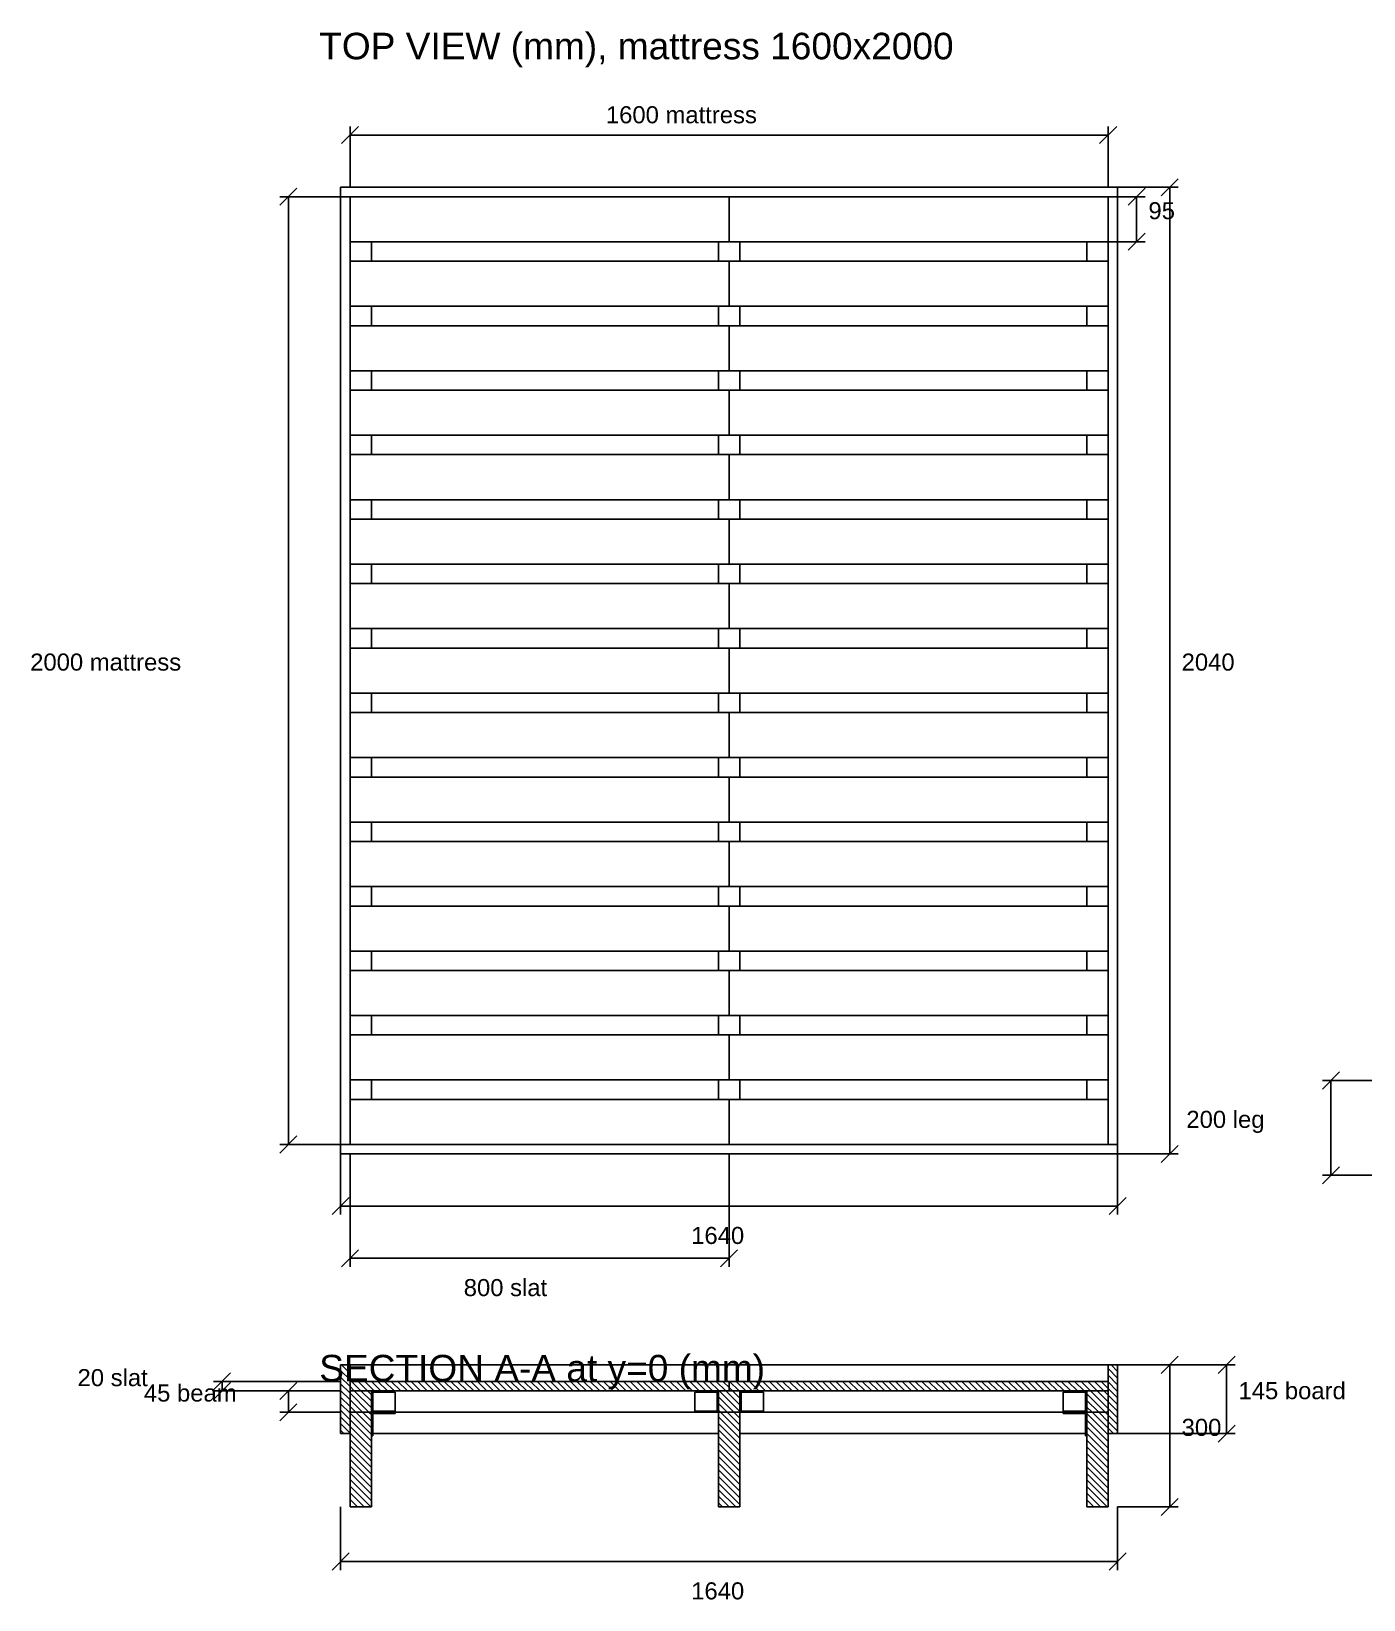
# Model space of a CAD drawing. Extents: x -1472 to 3898, y -1961 to 1349.
# Drawn here: x -1472 to 1339, y -1961 to 1349 of the extents above; entities that cross this region are included whole.
import ezdxf

# ---------------------------------------------------------------- set-up
doc = ezdxf.new("R2010")
doc.units = 0
doc.layers.get('0').update_dxf_attribs({"linetype": 'continuous'})
doc.styles.get("Standard").update_dxf_attribs({"font": 'ARIAL.TTF'})

# ---------------------------------------------------------------- blocks, each defined once
blk = doc.blocks.new('TOPVIEW')
at = {"color": 0}
for p, q in [((-820, 1000), (-820, 1020)), ((-820, 1020), (820, 1020)), ((-820, -1000), (-820, 1000)), ((-820, 1000), (-800, 1000)), ((-820, 1000), (820, 1000)), ((-800, -1000), (-800, 1000)), ((0, 905), (0, 1000)), ((0, 905), (0, 1000)), ((800, -1000), (800, 1000)), ((800, 1000), (820, 1000)), ((820, 1000), (820, 1020)), ((820, -1000), (820, 1000)), ((-800, 905), (0, 905)), ((-755, 863.9), (-755, 905)), ((-22.5, 863.9), (-22.5, 905)), ((0, 905), (800, 905)), ((22.5, 863.9), (22.5, 905)), ((755, 863.9), (755, 905)), ((-800, 863.9), (0, 863.9)), ((0, 768.9), (0, 863.9)), ((0, 768.9), (0, 863.9)), ((0, 863.9), (800, 863.9)), ((-800, 768.9), (0, 768.9)), ((-755, 727.9), (-755, 768.9)), ((-22.5, 727.9), (-22.5, 768.9)), ((0, 768.9), (800, 768.9)), ((22.5, 727.9), (22.5, 768.9)), ((755, 727.9), (755, 768.9)), ((-800, 727.9), (0, 727.9)), ((0, 632.9), (0, 727.9)), ((0, 632.9), (0, 727.9)), ((0, 727.9), (800, 727.9)), ((-800, 632.9), (0, 632.9)), ((-755, 591.8), (-755, 632.9)), ((-22.5, 591.8), (-22.5, 632.9)), ((0, 632.9), (800, 632.9)), ((22.5, 591.8), (22.5, 632.9)), ((755, 591.8), (755, 632.9)), ((-800, 591.8), (0, 591.8)), ((0, 496.8), (0, 591.8)), ((0, 496.8), (0, 591.8)), ((0, 591.8), (800, 591.8)), ((-800, 496.8), (0, 496.8)), ((-755, 455.7), (-755, 496.8)), ((-22.5, 455.7), (-22.5, 496.8)), ((0, 496.8), (800, 496.8)), ((22.5, 455.7), (22.5, 496.8)), ((755, 455.7), (755, 496.8)), ((-800, 455.7), (0, 455.7)), ((0, 360.7), (0, 455.7)), ((0, 360.7), (0, 455.7)), ((0, 455.7), (800, 455.7)), ((-800, 360.7), (0, 360.7)), ((-755, 319.6), (-755, 360.7)), ((-22.5, 319.6), (-22.5, 360.7)), ((0, 360.7), (800, 360.7)), ((22.5, 319.6), (22.5, 360.7)), ((755, 319.6), (755, 360.7)), ((-800, 319.6), (0, 319.6)), ((0, 224.6), (0, 319.6)), ((0, 224.6), (0, 319.6)), ((0, 319.6), (800, 319.6)), ((-800, 224.6), (0, 224.6)), ((-755, 183.6), (-755, 224.6)), ((-22.5, 183.6), (-22.5, 224.6)), ((0, 224.6), (800, 224.6)), ((22.5, 183.6), (22.5, 224.6)), ((755, 183.6), (755, 224.6)), ((-800, 183.6), (0, 183.6)), ((0, 88.6), (0, 183.6)), ((0, 88.6), (0, 183.6)), ((0, 183.6), (800, 183.6)), ((-800, 88.6), (0, 88.6)), ((-755, 47.5), (-755, 88.6)), ((-22.5, 47.5), (-22.5, 88.6)), ((0, 88.6), (800, 88.6)), ((22.5, 47.5), (22.5, 88.6)), ((755, 47.5), (755, 88.6)), ((-800, 47.5), (0, 47.5)), ((0, -47.5), (0, 47.5)), ((0, -47.5), (0, 47.5)), ((0, 47.5), (800, 47.5)), ((-800, -47.5), (0, -47.5)), ((-755, -88.6), (-755, -47.5)), ((-22.5, -88.6), (-22.5, -47.5)), ((0, -47.5), (800, -47.5)), ((22.5, -88.6), (22.5, -47.5)), ((755, -88.6), (755, -47.5)), ((-800, -88.6), (0, -88.6)), ((0, -183.6), (0, -88.6)), ((0, -183.6), (0, -88.6)), ((0, -88.6), (800, -88.6)), ((-800, -183.6), (0, -183.6)), ((-755, -224.6), (-755, -183.6)), ((-22.5, -224.6), (-22.5, -183.6)), ((0, -183.6), (800, -183.6)), ((22.5, -224.6), (22.5, -183.6)), ((755, -224.6), (755, -183.6)), ((-800, -224.6), (0, -224.6)), ((0, -319.6), (0, -224.6)), ((0, -319.6), (0, -224.6)), ((0, -224.6), (800, -224.6)), ((-800, -319.6), (0, -319.6)), ((-755, -360.7), (-755, -319.6)), ((-22.5, -360.7), (-22.5, -319.6)), ((0, -319.6), (800, -319.6)), ((22.5, -360.7), (22.5, -319.6)), ((755, -360.7), (755, -319.6)), ((-800, -360.7), (0, -360.7)), ((0, -455.7), (0, -360.7)), ((0, -455.7), (0, -360.7)), ((0, -360.7), (800, -360.7)), ((-800, -455.7), (0, -455.7)), ((-755, -496.8), (-755, -455.7)), ((-22.5, -496.8), (-22.5, -455.7)), ((0, -455.7), (800, -455.7)), ((22.5, -496.8), (22.5, -455.7)), ((755, -496.8), (755, -455.7)), ((-800, -496.8), (0, -496.8)), ((0, -591.8), (0, -496.8)), ((0, -591.8), (0, -496.8)), ((0, -496.8), (800, -496.8)), ((-800, -591.8), (0, -591.8)), ((-755, -632.9), (-755, -591.8)), ((-22.5, -632.9), (-22.5, -591.8)), ((0, -591.8), (800, -591.8)), ((22.5, -632.9), (22.5, -591.8)), ((755, -632.9), (755, -591.8)), ((-800, -632.9), (0, -632.9)), ((0, -727.9), (0, -632.9)), ((0, -727.9), (0, -632.9)), ((0, -632.9), (800, -632.9)), ((-800, -727.9), (0, -727.9)), ((-755, -768.9), (-755, -727.9)), ((-22.5, -768.9), (-22.5, -727.9)), ((0, -727.9), (800, -727.9)), ((22.5, -768.9), (22.5, -727.9)), ((755, -768.9), (755, -727.9)), ((-800, -768.9), (0, -768.9)), ((0, -863.9), (0, -768.9)), ((0, -863.9), (0, -768.9)), ((0, -768.9), (800, -768.9)), ((-800, -863.9), (0, -863.9)), ((-755, -905), (-755, -863.9)), ((-22.5, -905), (-22.5, -863.9)), ((0, -863.9), (800, -863.9)), ((22.5, -905), (22.5, -863.9)), ((755, -905), (755, -863.9)), ((-800, -905), (0, -905)), ((0, -1000), (0, -905)), ((0, -1000), (0, -905)), ((0, -905), (800, -905)), ((-820, -1000), (-800, -1000)), ((-820, -1020), (-820, -1000)), ((-820, -1000), (820, -1000)), ((-820, -1020), (820, -1020)), ((800, -1000), (820, -1000)), ((820, -1020), (820, -1000))]:
    blk.add_line(p, q, dxfattribs=at)
blk = doc.blocks.new('SECTIONAA')
at = {"color": 0}
for points in [[(-820, -1610), (-820, -1605), (-820, -1600), (-820, -1595), (-820, -1590), (-820, -1585), (-820, -1580), (-820, -1575), (-820, -1570), (-820, -1565), (-820, -1560), (-820, -1555), (-820, -1550), (-820, -1545), (-820, -1540), (-820, -1535), (-820, -1530), (-820, -1525), (-820, -1520), (-820, -1515), (-820, -1510), (-820, -1505), (-820, -1500), (-820, -1495), (-820, -1490), (-820, -1485), (-820, -1480), (-820, -1475), (-820, -1470), (-820, -1465)], [(-800, -1465), (-805, -1465), (-810, -1465), (-815, -1465), (-820, -1465)], [(-800, -1610), (-800, -1605), (-800, -1600), (-800, -1595), (-800, -1590), (-800, -1585), (-800, -1580), (-800, -1575), (-800, -1570), (-800, -1565), (-800, -1560), (-800, -1555), (-800, -1550), (-800, -1545), (-800, -1540), (-800, -1535), (-800, -1530), (-800, -1525), (-800, -1520), (-800, -1515), (-800, -1510), (-800, -1505), (-800, -1500), (-800, -1495), (-800, -1490), (-800, -1485), (-800, -1480), (-800, -1475), (-800, -1470), (-800, -1465)], [(-800, -1465), (-795, -1465), (-790, -1465), (-785, -1465), (-780, -1465), (-775, -1465), (-770, -1465), (-765, -1465), (-760, -1465), (-755, -1465), (-750, -1465), (-745, -1465), (-740, -1465), (-735, -1465), (-730, -1465), (-725, -1465), (-720, -1465), (-715, -1465), (-710, -1465), (-705, -1465), (-700, -1465), (-695, -1465), (-690, -1465), (-685, -1465), (-680, -1465), (-675, -1465), (-670, -1465), (-665, -1465), (-660, -1465), (-655, -1465), (-650, -1465), (-645, -1465), (-640, -1465), (-635, -1465), (-630, -1465), (-625, -1465), (-620, -1465), (-615, -1465), (-610, -1465), (-605, -1465), (-600, -1465), (-595, -1465), (-590, -1465), (-585, -1465), (-580, -1465), (-575, -1465), (-570, -1465), (-565, -1465), (-560, -1465), (-555, -1465), (-550, -1465), (-545, -1465), (-540, -1465), (-535, -1465), (-530, -1465), (-525, -1465), (-520, -1465), (-515, -1465), (-510, -1465), (-505, -1465), (-500, -1465), (-495, -1465), (-490, -1465), (-485, -1465), (-480, -1465), (-475, -1465), (-470, -1465), (-465, -1465), (-460, -1465), (-455, -1465), (-450, -1465), (-445, -1465), (-440, -1465), (-435, -1465), (-430, -1465), (-425, -1465), (-420, -1465), (-415, -1465), (-410, -1465), (-405, -1465), (-400, -1465), (-395, -1465), (-390, -1465), (-385, -1465), (-380, -1465), (-375, -1465), (-370, -1465), (-365, -1465), (-360, -1465), (-355, -1465), (-350, -1465), (-345, -1465), (-340, -1465), (-335, -1465), (-330, -1465), (-325, -1465), (-320, -1465), (-315, -1465), (-310, -1465), (-305, -1465), (-300, -1465), (-295, -1465), (-290, -1465), (-285, -1465), (-280, -1465), (-275, -1465), (-270, -1465), (-265, -1465), (-260, -1465), (-255, -1465), (-250, -1465), (-245, -1465), (-240, -1465), (-235, -1465), (-230, -1465), (-225, -1465), (-220, -1465), (-215, -1465), (-210, -1465), (-205, -1465), (-200, -1465), (-195, -1465), (-190, -1465), (-185, -1465), (-180, -1465), (-175, -1465), (-170, -1465), (-165, -1465), (-160, -1465), (-155, -1465), (-150, -1465), (-145, -1465), (-140, -1465), (-135, -1465), (-130, -1465), (-125, -1465), (-120, -1465), (-115, -1465), (-110, -1465), (-105, -1465), (-100, -1465), (-95, -1465), (-90, -1465), (-85, -1465), (-80, -1465), (-75, -1465), (-70, -1465), (-65, -1465), (-60, -1465), (-55, -1465), (-50, -1465), (-45, -1465), (-40, -1465), (-35, -1465), (-30, -1465), (-25, -1465), (-20, -1465), (-15, -1465), (-10, -1465), (-5, -1465), (0, -1465), (5, -1465), (10, -1465), (15, -1465), (20, -1465), (25, -1465), (30, -1465), (35, -1465), (40, -1465), (45, -1465), (50, -1465), (55, -1465), (60, -1465), (65, -1465), (70, -1465), (75, -1465), (80, -1465), (85, -1465), (90, -1465), (95, -1465), (100, -1465), (105, -1465), (110, -1465), (115, -1465), (120, -1465), (125, -1465), (130, -1465), (135, -1465), (140, -1465), (145, -1465), (150, -1465), (155, -1465), (160, -1465), (165, -1465), (170, -1465), (175, -1465), (180, -1465), (185, -1465), (190, -1465), (195, -1465), (200, -1465), (205, -1465), (210, -1465), (215, -1465), (220, -1465), (225, -1465), (230, -1465), (235, -1465), (240, -1465), (245, -1465), (250, -1465), (255, -1465), (260, -1465), (265, -1465), (270, -1465), (275, -1465), (280, -1465), (285, -1465), (290, -1465), (295, -1465), (300, -1465), (305, -1465), (310, -1465), (315, -1465), (320, -1465), (325, -1465), (330, -1465), (335, -1465), (340, -1465), (345, -1465), (350, -1465), (355, -1465), (360, -1465), (365, -1465), (370, -1465), (375, -1465), (380, -1465), (385, -1465), (390, -1465), (395, -1465), (400, -1465), (405, -1465), (410, -1465), (415, -1465), (420, -1465), (425, -1465), (430, -1465), (435, -1465), (440, -1465), (445, -1465), (450, -1465), (455, -1465), (460, -1465), (465, -1465), (470, -1465), (475, -1465), (480, -1465), (485, -1465), (490, -1465), (495, -1465), (500, -1465), (505, -1465), (510, -1465), (515, -1465), (520, -1465), (525, -1465), (530, -1465), (535, -1465), (540, -1465), (545, -1465), (550, -1465), (555, -1465), (560, -1465), (565, -1465), (570, -1465), (575, -1465), (580, -1465), (585, -1465), (590, -1465), (595, -1465), (600, -1465), (605, -1465), (610, -1465), (615, -1465), (620, -1465), (625, -1465), (630, -1465), (635, -1465), (640, -1465), (645, -1465), (650, -1465), (655, -1465), (660, -1465), (665, -1465), (670, -1465), (675, -1465), (680, -1465), (685, -1465), (690, -1465), (695, -1465), (700, -1465), (705, -1465), (710, -1465), (715, -1465), (720, -1465), (725, -1465), (730, -1465), (735, -1465), (740, -1465), (745, -1465), (750, -1465), (755, -1465), (760, -1465), (765, -1465), (770, -1465), (775, -1465), (780, -1465), (785, -1465), (790, -1465), (795, -1465), (800, -1465)], [(800, -1610), (800, -1605), (800, -1600), (800, -1595), (800, -1590), (800, -1585), (800, -1580), (800, -1575), (800, -1570), (800, -1565), (800, -1560), (800, -1555), (800, -1550), (800, -1545), (800, -1540), (800, -1535), (800, -1530), (800, -1525), (800, -1520), (800, -1515), (800, -1510), (800, -1505), (800, -1500), (800, -1495), (800, -1490), (800, -1485), (800, -1480), (800, -1475), (800, -1470), (800, -1465)], [(820, -1465), (815, -1465), (810, -1465), (805, -1465), (800, -1465)], [(820, -1610), (820, -1605), (820, -1600), (820, -1595), (820, -1590), (820, -1585), (820, -1580), (820, -1575), (820, -1570), (820, -1565), (820, -1560), (820, -1555), (820, -1550), (820, -1545), (820, -1540), (820, -1535), (820, -1530), (820, -1525), (820, -1520), (820, -1515), (820, -1510), (820, -1505), (820, -1500), (820, -1495), (820, -1490), (820, -1485), (820, -1480), (820, -1475), (820, -1470), (820, -1465)], [(-800, -1520), (-800, -1515), (-800, -1510), (-800, -1505), (-800, -1500)], [(0, -1500), (-5, -1500), (-10, -1500), (-15, -1500), (-20, -1500), (-25, -1500), (-30, -1500), (-35, -1500), (-40, -1500), (-45, -1500), (-50, -1500), (-55, -1500), (-60, -1500), (-65, -1500), (-70, -1500), (-75, -1500), (-80, -1500), (-85, -1500), (-90, -1500), (-95, -1500), (-100, -1500), (-105, -1500), (-110, -1500), (-115, -1500), (-120, -1500), (-125, -1500), (-130, -1500), (-135, -1500), (-140, -1500), (-145, -1500), (-150, -1500), (-155, -1500), (-160, -1500), (-165, -1500), (-170, -1500), (-175, -1500), (-180, -1500), (-185, -1500), (-190, -1500), (-195, -1500), (-200, -1500), (-205, -1500), (-210, -1500), (-215, -1500), (-220, -1500), (-225, -1500), (-230, -1500), (-235, -1500), (-240, -1500), (-245, -1500), (-250, -1500), (-255, -1500), (-260, -1500), (-265, -1500), (-270, -1500), (-275, -1500), (-280, -1500), (-285, -1500), (-290, -1500), (-295, -1500), (-300, -1500), (-305, -1500), (-310, -1500), (-315, -1500), (-320, -1500), (-325, -1500), (-330, -1500), (-335, -1500), (-340, -1500), (-345, -1500), (-350, -1500), (-355, -1500), (-360, -1500), (-365, -1500), (-370, -1500), (-375, -1500), (-380, -1500), (-385, -1500), (-390, -1500), (-395, -1500), (-400, -1500), (-405, -1500), (-410, -1500), (-415, -1500), (-420, -1500), (-425, -1500), (-430, -1500), (-435, -1500), (-440, -1500), (-445, -1500), (-450, -1500), (-455, -1500), (-460, -1500), (-465, -1500), (-470, -1500), (-475, -1500), (-480, -1500), (-485, -1500), (-490, -1500), (-495, -1500), (-500, -1500), (-505, -1500), (-510, -1500), (-515, -1500), (-520, -1500), (-525, -1500), (-530, -1500), (-535, -1500), (-540, -1500), (-545, -1500), (-550, -1500), (-555, -1500), (-560, -1500), (-565, -1500), (-570, -1500), (-575, -1500), (-580, -1500), (-585, -1500), (-590, -1500), (-595, -1500), (-600, -1500), (-605, -1500), (-610, -1500), (-615, -1500), (-620, -1500), (-625, -1500), (-630, -1500), (-635, -1500), (-640, -1500), (-645, -1500), (-650, -1500), (-655, -1500), (-660, -1500), (-665, -1500), (-670, -1500), (-675, -1500), (-680, -1500), (-685, -1500), (-690, -1500), (-695, -1500), (-700, -1500), (-705, -1500), (-710, -1500), (-715, -1500), (-720, -1500), (-725, -1500), (-730, -1500), (-735, -1500), (-740, -1500), (-745, -1500), (-750, -1500), (-755, -1500), (-760, -1500), (-765, -1500), (-770, -1500), (-775, -1500), (-780, -1500), (-785, -1500), (-790, -1500), (-795, -1500), (-800, -1500)], [(-800, -1565), (-800, -1560), (-800, -1555), (-800, -1550), (-800, -1545), (-800, -1540), (-800, -1535), (-800, -1530), (-800, -1525), (-800, -1520)], [(-755, -1520), (-760, -1520), (-765, -1520), (-770, -1520), (-775, -1520), (-780, -1520), (-785, -1520), (-790, -1520), (-795, -1520), (-800, -1520)], [(0, -1520), (-5, -1520), (-10, -1520), (-15, -1520), (-20, -1520), (-25, -1520), (-30, -1520), (-35, -1520), (-40, -1520), (-45, -1520), (-50, -1520), (-55, -1520), (-60, -1520), (-65, -1520), (-70, -1520), (-75, -1520), (-80, -1520), (-85, -1520), (-90, -1520), (-95, -1520), (-100, -1520), (-105, -1520), (-110, -1520), (-115, -1520), (-120, -1520), (-125, -1520), (-130, -1520), (-135, -1520), (-140, -1520), (-145, -1520), (-150, -1520), (-155, -1520), (-160, -1520), (-165, -1520), (-170, -1520), (-175, -1520), (-180, -1520), (-185, -1520), (-190, -1520), (-195, -1520), (-200, -1520), (-205, -1520), (-210, -1520), (-215, -1520), (-220, -1520), (-225, -1520), (-230, -1520), (-235, -1520), (-240, -1520), (-245, -1520), (-250, -1520), (-255, -1520), (-260, -1520), (-265, -1520), (-270, -1520), (-275, -1520), (-280, -1520), (-285, -1520), (-290, -1520), (-295, -1520), (-300, -1520), (-305, -1520), (-310, -1520), (-315, -1520), (-320, -1520), (-325, -1520), (-330, -1520), (-335, -1520), (-340, -1520), (-345, -1520), (-350, -1520), (-355, -1520), (-360, -1520), (-365, -1520), (-370, -1520), (-375, -1520), (-380, -1520), (-385, -1520), (-390, -1520), (-395, -1520), (-400, -1520), (-405, -1520), (-410, -1520), (-415, -1520), (-420, -1520), (-425, -1520), (-430, -1520), (-435, -1520), (-440, -1520), (-445, -1520), (-450, -1520), (-455, -1520), (-460, -1520), (-465, -1520), (-470, -1520), (-475, -1520), (-480, -1520), (-485, -1520), (-490, -1520), (-495, -1520), (-500, -1520), (-505, -1520), (-510, -1520), (-515, -1520), (-520, -1520), (-525, -1520), (-530, -1520), (-535, -1520), (-540, -1520), (-545, -1520), (-550, -1520), (-555, -1520), (-560, -1520), (-565, -1520), (-570, -1520), (-575, -1520), (-580, -1520), (-585, -1520), (-590, -1520), (-595, -1520), (-600, -1520), (-605, -1520), (-610, -1520), (-615, -1520), (-620, -1520), (-625, -1520), (-630, -1520), (-635, -1520), (-640, -1520), (-645, -1520), (-650, -1520), (-655, -1520), (-660, -1520), (-665, -1520), (-670, -1520), (-675, -1520), (-680, -1520), (-685, -1520), (-690, -1520), (-695, -1520), (-700, -1520), (-705, -1520), (-710, -1520), (-715, -1520), (-720, -1520), (-725, -1520), (-730, -1520), (-735, -1520), (-740, -1520), (-745, -1520), (-750, -1520), (-755, -1520), (-760, -1520), (-765, -1520), (-770, -1520), (-775, -1520), (-780, -1520), (-785, -1520), (-790, -1520), (-795, -1520), (-800, -1520)], [(-755, -1565), (-755, -1560), (-755, -1555), (-755, -1550), (-755, -1545), (-755, -1540), (-755, -1535), (-755, -1530), (-755, -1525), (-755, -1520)], [(-22.5, -1565), (-22.5, -1560), (-22.5, -1555), (-22.5, -1550), (-22.5, -1545), (-22.5, -1540), (-22.5, -1535), (-22.5, -1530), (-22.5, -1525), (-22.5, -1520)], [(22.5, -1520), (17.5, -1520), (12.5, -1520), (7.5, -1520), (2.5, -1520), (-2.5, -1520), (-7.5, -1520), (-12.5, -1520), (-17.5, -1520), (-22.5, -1520)], [(0, -1520), (0, -1515), (0, -1510), (0, -1505), (0, -1500)], [(0, -1520), (0, -1515), (0, -1510), (0, -1505), (0, -1500)], [(800, -1500), (795, -1500), (790, -1500), (785, -1500), (780, -1500), (775, -1500), (770, -1500), (765, -1500), (760, -1500), (755, -1500), (750, -1500), (745, -1500), (740, -1500), (735, -1500), (730, -1500), (725, -1500), (720, -1500), (715, -1500), (710, -1500), (705, -1500), (700, -1500), (695, -1500), (690, -1500), (685, -1500), (680, -1500), (675, -1500), (670, -1500), (665, -1500), (660, -1500), (655, -1500), (650, -1500), (645, -1500), (640, -1500), (635, -1500), (630, -1500), (625, -1500), (620, -1500), (615, -1500), (610, -1500), (605, -1500), (600, -1500), (595, -1500), (590, -1500), (585, -1500), (580, -1500), (575, -1500), (570, -1500), (565, -1500), (560, -1500), (555, -1500), (550, -1500), (545, -1500), (540, -1500), (535, -1500), (530, -1500), (525, -1500), (520, -1500), (515, -1500), (510, -1500), (505, -1500), (500, -1500), (495, -1500), (490, -1500), (485, -1500), (480, -1500), (475, -1500), (470, -1500), (465, -1500), (460, -1500), (455, -1500), (450, -1500), (445, -1500), (440, -1500), (435, -1500), (430, -1500), (425, -1500), (420, -1500), (415, -1500), (410, -1500), (405, -1500), (400, -1500), (395, -1500), (390, -1500), (385, -1500), (380, -1500), (375, -1500), (370, -1500), (365, -1500), (360, -1500), (355, -1500), (350, -1500), (345, -1500), (340, -1500), (335, -1500), (330, -1500), (325, -1500), (320, -1500), (315, -1500), (310, -1500), (305, -1500), (300, -1500), (295, -1500), (290, -1500), (285, -1500), (280, -1500), (275, -1500), (270, -1500), (265, -1500), (260, -1500), (255, -1500), (250, -1500), (245, -1500), (240, -1500), (235, -1500), (230, -1500), (225, -1500), (220, -1500), (215, -1500), (210, -1500), (205, -1500), (200, -1500), (195, -1500), (190, -1500), (185, -1500), (180, -1500), (175, -1500), (170, -1500), (165, -1500), (160, -1500), (155, -1500), (150, -1500), (145, -1500), (140, -1500), (135, -1500), (130, -1500), (125, -1500), (120, -1500), (115, -1500), (110, -1500), (105, -1500), (100, -1500), (95, -1500), (90, -1500), (85, -1500), (80, -1500), (75, -1500), (70, -1500), (65, -1500), (60, -1500), (55, -1500), (50, -1500), (45, -1500), (40, -1500), (35, -1500), (30, -1500), (25, -1500), (20, -1500), (15, -1500), (10, -1500), (5, -1500), (0, -1500)], [(800, -1520), (795, -1520), (790, -1520), (785, -1520), (780, -1520), (775, -1520), (770, -1520), (765, -1520), (760, -1520), (755, -1520), (750, -1520), (745, -1520), (740, -1520), (735, -1520), (730, -1520), (725, -1520), (720, -1520), (715, -1520), (710, -1520), (705, -1520), (700, -1520), (695, -1520), (690, -1520), (685, -1520), (680, -1520), (675, -1520), (670, -1520), (665, -1520), (660, -1520), (655, -1520), (650, -1520), (645, -1520), (640, -1520), (635, -1520), (630, -1520), (625, -1520), (620, -1520), (615, -1520), (610, -1520), (605, -1520), (600, -1520), (595, -1520), (590, -1520), (585, -1520), (580, -1520), (575, -1520), (570, -1520), (565, -1520), (560, -1520), (555, -1520), (550, -1520), (545, -1520), (540, -1520), (535, -1520), (530, -1520), (525, -1520), (520, -1520), (515, -1520), (510, -1520), (505, -1520), (500, -1520), (495, -1520), (490, -1520), (485, -1520), (480, -1520), (475, -1520), (470, -1520), (465, -1520), (460, -1520), (455, -1520), (450, -1520), (445, -1520), (440, -1520), (435, -1520), (430, -1520), (425, -1520), (420, -1520), (415, -1520), (410, -1520), (405, -1520), (400, -1520), (395, -1520), (390, -1520), (385, -1520), (380, -1520), (375, -1520), (370, -1520), (365, -1520), (360, -1520), (355, -1520), (350, -1520), (345, -1520), (340, -1520), (335, -1520), (330, -1520), (325, -1520), (320, -1520), (315, -1520), (310, -1520), (305, -1520), (300, -1520), (295, -1520), (290, -1520), (285, -1520), (280, -1520), (275, -1520), (270, -1520), (265, -1520), (260, -1520), (255, -1520), (250, -1520), (245, -1520), (240, -1520), (235, -1520), (230, -1520), (225, -1520), (220, -1520), (215, -1520), (210, -1520), (205, -1520), (200, -1520), (195, -1520), (190, -1520), (185, -1520), (180, -1520), (175, -1520), (170, -1520), (165, -1520), (160, -1520), (155, -1520), (150, -1520), (145, -1520), (140, -1520), (135, -1520), (130, -1520), (125, -1520), (120, -1520), (115, -1520), (110, -1520), (105, -1520), (100, -1520), (95, -1520), (90, -1520), (85, -1520), (80, -1520), (75, -1520), (70, -1520), (65, -1520), (60, -1520), (55, -1520), (50, -1520), (45, -1520), (40, -1520), (35, -1520), (30, -1520), (25, -1520), (20, -1520), (15, -1520), (10, -1520), (5, -1520), (0, -1520)], [(22.5, -1565), (22.5, -1560), (22.5, -1555), (22.5, -1550), (22.5, -1545), (22.5, -1540), (22.5, -1535), (22.5, -1530), (22.5, -1525), (22.5, -1520)], [(755, -1565), (755, -1560), (755, -1555), (755, -1550), (755, -1545), (755, -1540), (755, -1535), (755, -1530), (755, -1525), (755, -1520)], [(800, -1520), (795, -1520), (790, -1520), (785, -1520), (780, -1520), (775, -1520), (770, -1520), (765, -1520), (760, -1520), (755, -1520)], [(800, -1520), (800, -1515), (800, -1510), (800, -1505), (800, -1500)], [(800, -1565), (800, -1560), (800, -1555), (800, -1550), (800, -1545), (800, -1540), (800, -1535), (800, -1530), (800, -1525), (800, -1520)], [(-755, -1522.5), (-752, -1522.5)], [(-752, -1522.5), (-747.3, -1522.5), (-742.6, -1522.5), (-737.9, -1522.5), (-733.2, -1522.5), (-728.5, -1522.5), (-723.8, -1522.5), (-719.1, -1522.5), (-714.4, -1522.5), (-709.7, -1522.5), (-705, -1522.5)], [(-752, -1562.5), (-752, -1557.5), (-752, -1552.5), (-752, -1547.5), (-752, -1542.5), (-752, -1537.5), (-752, -1532.5), (-752, -1527.5), (-752, -1522.5)], [(-705, -1562.5), (-705, -1557.5), (-705, -1552.5), (-705, -1547.5), (-705, -1542.5), (-705, -1537.5), (-705, -1532.5), (-705, -1527.5), (-705, -1522.5)], [(-72.5, -1562.5), (-72.5, -1557.5), (-72.5, -1552.5), (-72.5, -1547.5), (-72.5, -1542.5), (-72.5, -1537.5), (-72.5, -1532.5), (-72.5, -1527.5), (-72.5, -1522.5)], [(-72.5, -1522.5), (-67.8, -1522.5), (-63.1, -1522.5), (-58.4, -1522.5), (-53.7, -1522.5), (-49, -1522.5), (-44.3, -1522.5), (-39.6, -1522.5), (-34.9, -1522.5), (-30.2, -1522.5), (-25.5, -1522.5)], [(-25.5, -1562.5), (-25.5, -1557.5), (-25.5, -1552.5), (-25.5, -1547.5), (-25.5, -1542.5), (-25.5, -1537.5), (-25.5, -1532.5), (-25.5, -1527.5), (-25.5, -1522.5)], [(-25.5, -1522.5), (-22.5, -1522.5)], [(22.5, -1522.5), (25.5, -1522.5)], [(25.5, -1522.5), (30.2, -1522.5), (34.9, -1522.5), (39.6, -1522.5), (44.3, -1522.5), (49, -1522.5), (53.7, -1522.5), (58.4, -1522.5), (63.1, -1522.5), (67.8, -1522.5), (72.5, -1522.5)], [(25.5, -1562.5), (25.5, -1557.5), (25.5, -1552.5), (25.5, -1547.5), (25.5, -1542.5), (25.5, -1537.5), (25.5, -1532.5), (25.5, -1527.5), (25.5, -1522.5)], [(72.5, -1562.5), (72.5, -1557.5), (72.5, -1552.5), (72.5, -1547.5), (72.5, -1542.5), (72.5, -1537.5), (72.5, -1532.5), (72.5, -1527.5), (72.5, -1522.5)], [(705, -1562.5), (705, -1557.5), (705, -1552.5), (705, -1547.5), (705, -1542.5), (705, -1537.5), (705, -1532.5), (705, -1527.5), (705, -1522.5)], [(705, -1522.5), (709.7, -1522.5), (714.4, -1522.5), (719.1, -1522.5), (723.8, -1522.5), (728.5, -1522.5), (733.2, -1522.5), (737.9, -1522.5), (742.6, -1522.5), (747.3, -1522.5), (752, -1522.5)], [(752, -1562.5), (752, -1557.5), (752, -1552.5), (752, -1547.5), (752, -1542.5), (752, -1537.5), (752, -1532.5), (752, -1527.5), (752, -1522.5)], [(752, -1522.5), (755, -1522.5)], [(-755, -1565), (-760, -1565), (-765, -1565), (-770, -1565), (-775, -1565), (-780, -1565), (-785, -1565), (-790, -1565), (-795, -1565), (-800, -1565)], [(-800, -1765), (-800, -1760), (-800, -1755), (-800, -1750), (-800, -1745), (-800, -1740), (-800, -1735), (-800, -1730), (-800, -1725), (-800, -1720), (-800, -1715), (-800, -1710), (-800, -1705), (-800, -1700), (-800, -1695), (-800, -1690), (-800, -1685), (-800, -1680), (-800, -1675), (-800, -1670), (-800, -1665), (-800, -1660), (-800, -1655), (-800, -1650), (-800, -1645), (-800, -1640), (-800, -1635), (-800, -1630), (-800, -1625), (-800, -1620), (-800, -1615), (-800, -1610), (-800, -1605), (-800, -1600), (-800, -1595), (-800, -1590), (-800, -1585), (-800, -1580), (-800, -1575), (-800, -1570), (-800, -1565)], [(-755, -1565), (-760, -1565), (-765, -1565), (-770, -1565), (-775, -1565), (-780, -1565), (-785, -1565), (-790, -1565), (-795, -1565), (-800, -1565)], [(-755, -1562.5), (-752, -1562.5)], [(-755, -1565), (-750, -1565), (-745, -1565), (-740.1, -1565), (-735.1, -1565), (-730.1, -1565), (-725.1, -1565), (-720.1, -1565), (-715.1, -1565), (-710.2, -1565), (-705.2, -1565), (-700.2, -1565), (-695.2, -1565), (-690.2, -1565), (-685.2, -1565), (-680.3, -1565), (-675.3, -1565), (-670.3, -1565), (-665.3, -1565), (-660.3, -1565), (-655.3, -1565), (-650.4, -1565), (-645.4, -1565), (-640.4, -1565), (-635.4, -1565), (-630.4, -1565), (-625.4, -1565), (-620.5, -1565), (-615.5, -1565), (-610.5, -1565), (-605.5, -1565), (-600.5, -1565), (-595.5, -1565), (-590.6, -1565), (-585.6, -1565), (-580.6, -1565), (-575.6, -1565), (-570.6, -1565), (-565.6, -1565), (-560.7, -1565), (-555.7, -1565), (-550.7, -1565), (-545.7, -1565), (-540.7, -1565), (-535.7, -1565), (-530.8, -1565), (-525.8, -1565), (-520.8, -1565), (-515.8, -1565), (-510.8, -1565), (-505.9, -1565), (-500.9, -1565), (-495.9, -1565), (-490.9, -1565), (-485.9, -1565), (-480.9, -1565), (-476, -1565), (-471, -1565), (-466, -1565), (-461, -1565), (-456, -1565), (-451, -1565), (-446.1, -1565), (-441.1, -1565), (-436.1, -1565), (-431.1, -1565), (-426.1, -1565), (-421.1, -1565), (-416.2, -1565), (-411.2, -1565), (-406.2, -1565), (-401.2, -1565), (-396.2, -1565), (-391.2, -1565), (-386.3, -1565), (-381.3, -1565), (-376.3, -1565), (-371.3, -1565), (-366.3, -1565), (-361.3, -1565), (-356.4, -1565), (-351.4, -1565), (-346.4, -1565), (-341.4, -1565), (-336.4, -1565), (-331.4, -1565), (-326.5, -1565), (-321.5, -1565), (-316.5, -1565), (-311.5, -1565), (-306.5, -1565), (-301.5, -1565), (-296.6, -1565), (-291.6, -1565), (-286.6, -1565), (-281.6, -1565), (-276.6, -1565), (-271.6, -1565), (-266.7, -1565), (-261.7, -1565), (-256.7, -1565), (-251.7, -1565), (-246.7, -1565), (-241.8, -1565), (-236.8, -1565), (-231.8, -1565), (-226.8, -1565), (-221.8, -1565), (-216.8, -1565), (-211.9, -1565), (-206.9, -1565), (-201.9, -1565), (-196.9, -1565), (-191.9, -1565), (-186.9, -1565), (-182, -1565), (-177, -1565), (-172, -1565), (-167, -1565), (-162, -1565), (-157, -1565), (-152.1, -1565), (-147.1, -1565), (-142.1, -1565), (-137.1, -1565), (-132.1, -1565), (-127.1, -1565), (-122.2, -1565), (-117.2, -1565), (-112.2, -1565), (-107.2, -1565), (-102.2, -1565), (-97.2, -1565), (-92.3, -1565), (-87.3, -1565), (-82.3, -1565), (-77.3, -1565), (-72.3, -1565), (-67.3, -1565), (-62.4, -1565), (-57.4, -1565), (-52.4, -1565), (-47.4, -1565), (-42.4, -1565), (-37.4, -1565), (-32.5, -1565), (-27.5, -1565), (-22.5, -1565)], [(-755, -1765), (-755, -1760), (-755, -1755), (-755, -1750), (-755, -1745), (-755, -1740), (-755, -1735), (-755, -1730), (-755, -1725), (-755, -1720), (-755, -1715), (-755, -1710), (-755, -1705), (-755, -1700), (-755, -1695), (-755, -1690), (-755, -1685), (-755, -1680), (-755, -1675), (-755, -1670), (-755, -1665), (-755, -1660), (-755, -1655), (-755, -1650), (-755, -1645), (-755, -1640), (-755, -1635), (-755, -1630), (-755, -1625), (-755, -1620), (-755, -1615), (-755, -1610), (-755, -1605), (-755, -1600), (-755, -1595), (-755, -1590), (-755, -1585), (-755, -1580), (-755, -1575), (-755, -1570), (-755, -1565)], [(-755, -1565), (-750, -1565), (-745, -1565), (-740, -1565), (-735, -1565), (-730, -1565), (-725, -1565), (-720, -1565), (-715, -1565), (-710, -1565), (-705, -1565)], [(-752, -1562.5), (-747.3, -1562.5), (-742.6, -1562.5), (-737.9, -1562.5), (-733.2, -1562.5), (-728.5, -1562.5), (-723.8, -1562.5), (-719.1, -1562.5), (-714.4, -1562.5), (-709.7, -1562.5), (-705, -1562.5)], [(-752, -1615), (-752, -1610.3), (-752, -1605.6), (-752, -1600.9), (-752, -1596.2), (-752, -1591.5), (-752, -1586.8), (-752, -1582.1), (-752, -1577.4), (-752, -1572.7), (-752, -1568)], [(-752, -1568), (-747.3, -1568), (-742.6, -1568), (-737.9, -1568), (-733.2, -1568), (-728.5, -1568), (-723.8, -1568), (-719.1, -1568), (-714.4, -1568), (-709.7, -1568), (-705, -1568)], [(-705, -1568), (-705, -1565)], [(-72.5, -1562.5), (-67.8, -1562.5), (-63.1, -1562.5), (-58.4, -1562.5), (-53.7, -1562.5), (-49, -1562.5), (-44.3, -1562.5), (-39.6, -1562.5), (-34.9, -1562.5), (-30.2, -1562.5), (-25.5, -1562.5)], [(-25.5, -1562.5), (-22.5, -1562.5)], [(22.5, -1565), (17.5, -1565), (12.5, -1565), (7.5, -1565), (2.5, -1565), (-2.5, -1565), (-7.5, -1565), (-12.5, -1565), (-17.5, -1565), (-22.5, -1565)], [(-22.5, -1765), (-22.5, -1760), (-22.5, -1755), (-22.5, -1750), (-22.5, -1745), (-22.5, -1740), (-22.5, -1735), (-22.5, -1730), (-22.5, -1725), (-22.5, -1720), (-22.5, -1715), (-22.5, -1710), (-22.5, -1705), (-22.5, -1700), (-22.5, -1695), (-22.5, -1690), (-22.5, -1685), (-22.5, -1680), (-22.5, -1675), (-22.5, -1670), (-22.5, -1665), (-22.5, -1660), (-22.5, -1655), (-22.5, -1650), (-22.5, -1645), (-22.5, -1640), (-22.5, -1635), (-22.5, -1630), (-22.5, -1625), (-22.5, -1620), (-22.5, -1615), (-22.5, -1610), (-22.5, -1605), (-22.5, -1600), (-22.5, -1595), (-22.5, -1590), (-22.5, -1585), (-22.5, -1580), (-22.5, -1575), (-22.5, -1570), (-22.5, -1565)], [(22.5, -1565), (17.5, -1565), (12.5, -1565), (7.5, -1565), (2.5, -1565), (-2.5, -1565), (-7.5, -1565), (-12.5, -1565), (-17.5, -1565), (-22.5, -1565)], [(22.5, -1562.5), (25.5, -1562.5)], [(22.5, -1565), (27.5, -1565), (32.5, -1565), (37.4, -1565), (42.4, -1565), (47.4, -1565), (52.4, -1565), (57.4, -1565), (62.4, -1565), (67.3, -1565), (72.3, -1565), (77.3, -1565), (82.3, -1565), (87.3, -1565), (92.3, -1565), (97.2, -1565), (102.2, -1565), (107.2, -1565), (112.2, -1565), (117.2, -1565), (122.2, -1565), (127.1, -1565), (132.1, -1565), (137.1, -1565), (142.1, -1565), (147.1, -1565), (152.1, -1565), (157, -1565), (162, -1565), (167, -1565), (172, -1565), (177, -1565), (182, -1565), (186.9, -1565), (191.9, -1565), (196.9, -1565), (201.9, -1565), (206.9, -1565), (211.9, -1565), (216.8, -1565), (221.8, -1565), (226.8, -1565), (231.8, -1565), (236.8, -1565), (241.8, -1565), (246.7, -1565), (251.7, -1565), (256.7, -1565), (261.7, -1565), (266.7, -1565), (271.6, -1565), (276.6, -1565), (281.6, -1565), (286.6, -1565), (291.6, -1565), (296.6, -1565), (301.5, -1565), (306.5, -1565), (311.5, -1565), (316.5, -1565), (321.5, -1565), (326.5, -1565), (331.4, -1565), (336.4, -1565), (341.4, -1565), (346.4, -1565), (351.4, -1565), (356.4, -1565), (361.3, -1565), (366.3, -1565), (371.3, -1565), (376.3, -1565), (381.3, -1565), (386.3, -1565), (391.2, -1565), (396.2, -1565), (401.2, -1565), (406.2, -1565), (411.2, -1565), (416.2, -1565), (421.1, -1565), (426.1, -1565), (431.1, -1565), (436.1, -1565), (441.1, -1565), (446.1, -1565), (451, -1565), (456, -1565), (461, -1565), (466, -1565), (471, -1565), (476, -1565), (480.9, -1565), (485.9, -1565), (490.9, -1565), (495.9, -1565), (500.9, -1565), (505.9, -1565), (510.8, -1565), (515.8, -1565), (520.8, -1565), (525.8, -1565), (530.8, -1565), (535.7, -1565), (540.7, -1565), (545.7, -1565), (550.7, -1565), (555.7, -1565), (560.7, -1565), (565.6, -1565), (570.6, -1565), (575.6, -1565), (580.6, -1565), (585.6, -1565), (590.6, -1565), (595.5, -1565), (600.5, -1565), (605.5, -1565), (610.5, -1565), (615.5, -1565), (620.5, -1565), (625.4, -1565), (630.4, -1565), (635.4, -1565), (640.4, -1565), (645.4, -1565), (650.4, -1565), (655.3, -1565), (660.3, -1565), (665.3, -1565), (670.3, -1565), (675.3, -1565), (680.3, -1565), (685.2, -1565), (690.2, -1565), (695.2, -1565), (700.2, -1565), (705.2, -1565), (710.2, -1565), (715.1, -1565), (720.1, -1565), (725.1, -1565), (730.1, -1565), (735.1, -1565), (740.1, -1565), (745, -1565), (750, -1565), (755, -1565)], [(22.5, -1765), (22.5, -1760), (22.5, -1755), (22.5, -1750), (22.5, -1745), (22.5, -1740), (22.5, -1735), (22.5, -1730), (22.5, -1725), (22.5, -1720), (22.5, -1715), (22.5, -1710), (22.5, -1705), (22.5, -1700), (22.5, -1695), (22.5, -1690), (22.5, -1685), (22.5, -1680), (22.5, -1675), (22.5, -1670), (22.5, -1665), (22.5, -1660), (22.5, -1655), (22.5, -1650), (22.5, -1645), (22.5, -1640), (22.5, -1635), (22.5, -1630), (22.5, -1625), (22.5, -1620), (22.5, -1615), (22.5, -1610), (22.5, -1605), (22.5, -1600), (22.5, -1595), (22.5, -1590), (22.5, -1585), (22.5, -1580), (22.5, -1575), (22.5, -1570), (22.5, -1565)], [(25.5, -1562.5), (30.2, -1562.5), (34.9, -1562.5), (39.6, -1562.5), (44.3, -1562.5), (49, -1562.5), (53.7, -1562.5), (58.4, -1562.5), (63.1, -1562.5), (67.8, -1562.5), (72.5, -1562.5)], [(705, -1562.5), (709.7, -1562.5), (714.4, -1562.5), (719.1, -1562.5), (723.8, -1562.5), (728.5, -1562.5), (733.2, -1562.5), (737.9, -1562.5), (742.6, -1562.5), (747.3, -1562.5), (752, -1562.5)], [(705, -1568), (705, -1565)], [(705, -1565), (710, -1565), (715, -1565), (720, -1565), (725, -1565), (730, -1565), (735, -1565), (740, -1565), (745, -1565), (750, -1565), (755, -1565)], [(705, -1568), (709.7, -1568), (714.4, -1568), (719.1, -1568), (723.8, -1568), (728.5, -1568), (733.2, -1568), (737.9, -1568), (742.6, -1568), (747.3, -1568), (752, -1568)], [(752, -1562.5), (755, -1562.5)], [(752, -1615), (752, -1610.3), (752, -1605.6), (752, -1600.9), (752, -1596.2), (752, -1591.5), (752, -1586.8), (752, -1582.1), (752, -1577.4), (752, -1572.7), (752, -1568)], [(800, -1565), (795, -1565), (790, -1565), (785, -1565), (780, -1565), (775, -1565), (770, -1565), (765, -1565), (760, -1565), (755, -1565)], [(755, -1765), (755, -1760), (755, -1755), (755, -1750), (755, -1745), (755, -1740), (755, -1735), (755, -1730), (755, -1725), (755, -1720), (755, -1715), (755, -1710), (755, -1705), (755, -1700), (755, -1695), (755, -1690), (755, -1685), (755, -1680), (755, -1675), (755, -1670), (755, -1665), (755, -1660), (755, -1655), (755, -1650), (755, -1645), (755, -1640), (755, -1635), (755, -1630), (755, -1625), (755, -1620), (755, -1615), (755, -1610), (755, -1605), (755, -1600), (755, -1595), (755, -1590), (755, -1585), (755, -1580), (755, -1575), (755, -1570), (755, -1565)], [(800, -1565), (795, -1565), (790, -1565), (785, -1565), (780, -1565), (775, -1565), (770, -1565), (765, -1565), (760, -1565), (755, -1565)], [(800, -1765), (800, -1760), (800, -1755), (800, -1750), (800, -1745), (800, -1740), (800, -1735), (800, -1730), (800, -1725), (800, -1720), (800, -1715), (800, -1710), (800, -1705), (800, -1700), (800, -1695), (800, -1690), (800, -1685), (800, -1680), (800, -1675), (800, -1670), (800, -1665), (800, -1660), (800, -1655), (800, -1650), (800, -1645), (800, -1640), (800, -1635), (800, -1630), (800, -1625), (800, -1620), (800, -1615), (800, -1610), (800, -1605), (800, -1600), (800, -1595), (800, -1590), (800, -1585), (800, -1580), (800, -1575), (800, -1570), (800, -1565)], [(-800, -1610), (-805, -1610), (-810, -1610), (-815, -1610), (-820, -1610)], [(-755, -1615), (-752, -1615)], [(-752, -1610), (-747, -1610), (-742, -1610), (-737, -1610), (-732, -1610), (-727, -1610), (-722, -1610), (-717, -1610), (-712, -1610), (-707, -1610), (-702, -1610), (-697, -1610), (-692, -1610), (-687, -1610), (-682, -1610), (-677.1, -1610), (-672.1, -1610), (-667.1, -1610), (-662.1, -1610), (-657.1, -1610), (-652.1, -1610), (-647.1, -1610), (-642.1, -1610), (-637.1, -1610), (-632.1, -1610), (-627.1, -1610), (-622.1, -1610), (-617.1, -1610), (-612.1, -1610), (-607.1, -1610), (-602.1, -1610), (-597.1, -1610), (-592.1, -1610), (-587.1, -1610), (-582.1, -1610), (-577.1, -1610), (-572.1, -1610), (-567.1, -1610), (-562.1, -1610), (-557.1, -1610), (-552.1, -1610), (-547.1, -1610), (-542.1, -1610), (-537.1, -1610), (-532.2, -1610), (-527.2, -1610), (-522.2, -1610), (-517.2, -1610), (-512.2, -1610), (-507.2, -1610), (-502.2, -1610), (-497.2, -1610), (-492.2, -1610), (-487.2, -1610), (-482.2, -1610), (-477.2, -1610), (-472.2, -1610), (-467.2, -1610), (-462.2, -1610), (-457.2, -1610), (-452.2, -1610), (-447.2, -1610), (-442.2, -1610), (-437.2, -1610), (-432.2, -1610), (-427.2, -1610), (-422.2, -1610), (-417.2, -1610), (-412.2, -1610), (-407.2, -1610), (-402.2, -1610), (-397.2, -1610), (-392.2, -1610), (-387.2, -1610), (-382.3, -1610), (-377.3, -1610), (-372.3, -1610), (-367.3, -1610), (-362.3, -1610), (-357.3, -1610), (-352.3, -1610), (-347.3, -1610), (-342.3, -1610), (-337.3, -1610), (-332.3, -1610), (-327.3, -1610), (-322.3, -1610), (-317.3, -1610), (-312.3, -1610), (-307.3, -1610), (-302.3, -1610), (-297.3, -1610), (-292.3, -1610), (-287.3, -1610), (-282.3, -1610), (-277.3, -1610), (-272.3, -1610), (-267.3, -1610), (-262.3, -1610), (-257.3, -1610), (-252.3, -1610), (-247.3, -1610), (-242.3, -1610), (-237.4, -1610), (-232.4, -1610), (-227.4, -1610), (-222.4, -1610), (-217.4, -1610), (-212.4, -1610), (-207.4, -1610), (-202.4, -1610), (-197.4, -1610), (-192.4, -1610), (-187.4, -1610), (-182.4, -1610), (-177.4, -1610), (-172.4, -1610), (-167.4, -1610), (-162.4, -1610), (-157.4, -1610), (-152.4, -1610), (-147.4, -1610), (-142.4, -1610), (-137.4, -1610), (-132.4, -1610), (-127.4, -1610), (-122.4, -1610), (-117.4, -1610), (-112.4, -1610), (-107.4, -1610), (-102.4, -1610), (-97.4, -1610), (-92.5, -1610), (-87.5, -1610), (-82.5, -1610), (-77.5, -1610), (-72.5, -1610), (-67.5, -1610), (-62.5, -1610), (-57.5, -1610), (-52.5, -1610), (-47.5, -1610), (-42.5, -1610), (-37.5, -1610), (-32.5, -1610), (-27.5, -1610), (-22.5, -1610)], [(22.5, -1610), (27.5, -1610), (32.5, -1610), (37.5, -1610), (42.5, -1610), (47.5, -1610), (52.5, -1610), (57.5, -1610), (62.5, -1610), (67.5, -1610), (72.5, -1610), (77.5, -1610), (82.5, -1610), (87.5, -1610), (92.5, -1610), (97.4, -1610), (102.4, -1610), (107.4, -1610), (112.4, -1610), (117.4, -1610), (122.4, -1610), (127.4, -1610), (132.4, -1610), (137.4, -1610), (142.4, -1610), (147.4, -1610), (152.4, -1610), (157.4, -1610), (162.4, -1610), (167.4, -1610), (172.4, -1610), (177.4, -1610), (182.4, -1610), (187.4, -1610), (192.4, -1610), (197.4, -1610), (202.4, -1610), (207.4, -1610), (212.4, -1610), (217.4, -1610), (222.4, -1610), (227.4, -1610), (232.4, -1610), (237.4, -1610), (242.3, -1610), (247.3, -1610), (252.3, -1610), (257.3, -1610), (262.3, -1610), (267.3, -1610), (272.3, -1610), (277.3, -1610), (282.3, -1610), (287.3, -1610), (292.3, -1610), (297.3, -1610), (302.3, -1610), (307.3, -1610), (312.3, -1610), (317.3, -1610), (322.3, -1610), (327.3, -1610), (332.3, -1610), (337.3, -1610), (342.3, -1610), (347.3, -1610), (352.3, -1610), (357.3, -1610), (362.3, -1610), (367.3, -1610), (372.3, -1610), (377.3, -1610), (382.3, -1610), (387.2, -1610), (392.2, -1610), (397.2, -1610), (402.2, -1610), (407.2, -1610), (412.2, -1610), (417.2, -1610), (422.2, -1610), (427.2, -1610), (432.2, -1610), (437.2, -1610), (442.2, -1610), (447.2, -1610), (452.2, -1610), (457.2, -1610), (462.2, -1610), (467.2, -1610), (472.2, -1610), (477.2, -1610), (482.2, -1610), (487.2, -1610), (492.2, -1610), (497.2, -1610), (502.2, -1610), (507.2, -1610), (512.2, -1610), (517.2, -1610), (522.2, -1610), (527.2, -1610), (532.2, -1610), (537.1, -1610), (542.1, -1610), (547.1, -1610), (552.1, -1610), (557.1, -1610), (562.1, -1610), (567.1, -1610), (572.1, -1610), (577.1, -1610), (582.1, -1610), (587.1, -1610), (592.1, -1610), (597.1, -1610), (602.1, -1610), (607.1, -1610), (612.1, -1610), (617.1, -1610), (622.1, -1610), (627.1, -1610), (632.1, -1610), (637.1, -1610), (642.1, -1610), (647.1, -1610), (652.1, -1610), (657.1, -1610), (662.1, -1610), (667.1, -1610), (672.1, -1610), (677.1, -1610), (682, -1610), (687, -1610), (692, -1610), (697, -1610), (702, -1610), (707, -1610), (712, -1610), (717, -1610), (722, -1610), (727, -1610), (732, -1610), (737, -1610), (742, -1610), (747, -1610), (752, -1610)], [(752, -1615), (755, -1615)], [(820, -1610), (815, -1610), (810, -1610), (805, -1610), (800, -1610)], [(-755, -1765), (-760, -1765), (-765, -1765), (-770, -1765), (-775, -1765), (-780, -1765), (-785, -1765), (-790, -1765), (-795, -1765), (-800, -1765)], [(22.5, -1765), (17.5, -1765), (12.5, -1765), (7.5, -1765), (2.5, -1765), (-2.5, -1765), (-7.5, -1765), (-12.5, -1765), (-17.5, -1765), (-22.5, -1765)], [(800, -1765), (795, -1765), (790, -1765), (785, -1765), (780, -1765), (775, -1765), (770, -1765), (765, -1765), (760, -1765), (755, -1765)]]:
    blk.add_lwpolyline(points, dxfattribs=at)
blk = doc.blocks.new('DIMS')
at = {"color": 0}
for p, q in [((-818, 1112), (-782, 1148)), ((-800, 1020), (-800, 1148)), ((-800, 1130), (800, 1130)), ((782, 1112), (818, 1148)), ((800, 1020), (800, 1148)), ((912, 1002), (948, 1038)), ((-948, 982), (-912, 1018)), ((-820, 1000), (-948, 1000)), ((-930, -1000), (-930, 1000)), ((800, 1000), (878, 1000)), ((820, 1020), (948, 1020)), ((842, 982), (878, 1018)), ((860, 905), (860, 1000)), ((930, -1020), (930, 1020)), ((800, 905), (878, 905)), ((842, 887), (878, 923)), ((1252, -883), (1288, -847)), ((1380, -865), (1252, -865)), ((1270, -1065), (1270, -865)), ((-948, -1018), (-912, -982)), ((-820, -1000), (-948, -1000)), ((-820, -1020), (-820, -1148)), ((-800, -1020), (-800, -1258)), ((0, -1020), (0, -1258)), ((820, -1020), (820, -1148)), ((820, -1020), (948, -1020)), ((912, -1038), (948, -1002)), ((1252, -1083), (1288, -1047)), ((1380, -1065), (1252, -1065)), ((-838, -1148), (-802, -1112)), ((802, -1148), (838, -1112)), ((-820, -1130), (820, -1130)), ((-818, -1258), (-782, -1222)), ((-18, -1258), (18, -1222)), ((-800, -1240), (0, -1240)), ((912, -1483), (948, -1447)), ((1032, -1483), (1068, -1447)), ((-1088, -1518), (-1052, -1482)), ((820, -1465), (948, -1465)), ((820, -1465), (1068, -1465)), ((930, -1765), (930, -1465)), ((1050, -1610), (1050, -1465)), ((-820, -1500), (-1088, -1500)), ((-1088, -1538), (-1052, -1502)), ((-820, -1520), (-1088, -1520)), ((-1070, -1520), (-1070, -1500)), ((-948, -1538), (-912, -1502)), ((-820, -1520), (-948, -1520)), ((-930, -1565), (-930, -1520)), ((-948, -1583), (-912, -1547)), ((-820, -1565), (-948, -1565)), ((820, -1610), (1068, -1610)), ((1032, -1628), (1068, -1592)), ((912, -1783), (948, -1747)), ((-820, -1765), (-820, -1898)), ((820, -1765), (820, -1898)), ((820, -1765), (948, -1765)), ((-838, -1898), (-802, -1862)), ((-820, -1880), (820, -1880)), ((802, -1898), (838, -1862))]:
    blk.add_line(p, q, dxfattribs=at)
blk = doc.blocks.new('HATCH')
at = {"color": 0}
for p, q in [((-800, -1497), (-820, -1477)), ((-800, -1483), (-818, -1465)), ((-800, -1469), (-804, -1465)), ((820, -1493), (800, -1473)), ((820, -1507), (800, -1487)), ((820, -1479), (806, -1465)), ((-800, -1511), (-820, -1491)), ((-800, -1525), (-820, -1505)), ((-800, -1539), (-820, -1519)), ((-791, -1520), (-800, -1511)), ((-777, -1520), (-797, -1500)), ((-755, -1556), (-791, -1520)), ((-763, -1520), (-783, -1500)), ((-755, -1542), (-777, -1520)), ((-749, -1520), (-769, -1500)), ((-755, -1528), (-763, -1520)), ((-735, -1520), (-755, -1500)), ((-721, -1520), (-741, -1500)), ((-707, -1520), (-727, -1500)), ((-693, -1520), (-713, -1500)), ((-679, -1520), (-699, -1500)), ((-665, -1520), (-685, -1500)), ((-651, -1520), (-671, -1500)), ((-637, -1520), (-657, -1500)), ((-623, -1520), (-643, -1500)), ((-609, -1520), (-629, -1500)), ((-595, -1520), (-615, -1500)), ((-581, -1520), (-601, -1500)), ((-567, -1520), (-587, -1500)), ((-553, -1520), (-573, -1500)), ((-539, -1520), (-559, -1500)), ((-525, -1520), (-545, -1500)), ((-511, -1520), (-531, -1500)), ((-497, -1520), (-517, -1500)), ((-483, -1520), (-503, -1500)), ((-469, -1520), (-489, -1500)), ((-455, -1520), (-475, -1500)), ((-441, -1520), (-461, -1500)), ((-427, -1520), (-447, -1500)), ((-413, -1520), (-433, -1500)), ((-399, -1520), (-419, -1500)), ((-385, -1520), (-405, -1500)), ((-371, -1520), (-391, -1500)), ((-357, -1520), (-377, -1500)), ((-343, -1520), (-363, -1500)), ((-329, -1520), (-349, -1500)), ((-315, -1520), (-335, -1500)), ((-301, -1520), (-321, -1500)), ((-287, -1520), (-307, -1500)), ((-273, -1520), (-293, -1500)), ((-259, -1520), (-279, -1500)), ((-245, -1520), (-265, -1500)), ((-231, -1520), (-251, -1500)), ((-217, -1520), (-237, -1500)), ((-203, -1520), (-223, -1500)), ((-189, -1520), (-209, -1500)), ((-175, -1520), (-195, -1500)), ((-161, -1520), (-181, -1500)), ((-147, -1520), (-167, -1500)), ((-133, -1520), (-153, -1500)), ((-119, -1520), (-139, -1500)), ((-105, -1520), (-125, -1500)), ((-91, -1520), (-111, -1500)), ((-77, -1520), (-97, -1500)), ((-63, -1520), (-83, -1500)), ((-49, -1520), (-69, -1500)), ((-35, -1520), (-55, -1500)), ((-21, -1520), (-41, -1500)), ((-7, -1520), (-27, -1500)), ((22.5, -1563.5), (-21, -1520)), ((0, -1513), (-13, -1500)), ((22.5, -1549.5), (-7, -1520)), ((7, -1520), (0, -1513)), ((21, -1520), (1, -1500)), ((22.5, -1535.5), (7, -1520)), ((35, -1520), (15, -1500)), ((22.5, -1521.5), (21, -1520)), ((49, -1520), (29, -1500)), ((63, -1520), (43, -1500)), ((77, -1520), (57, -1500)), ((91, -1520), (71, -1500)), ((105, -1520), (85, -1500)), ((119, -1520), (99, -1500)), ((133, -1520), (113, -1500)), ((147, -1520), (127, -1500)), ((161, -1520), (141, -1500)), ((175, -1520), (155, -1500)), ((189, -1520), (169, -1500)), ((203, -1520), (183, -1500)), ((217, -1520), (197, -1500)), ((231, -1520), (211, -1500)), ((245, -1520), (225, -1500)), ((259, -1520), (239, -1500)), ((273, -1520), (253, -1500)), ((287, -1520), (267, -1500)), ((301, -1520), (281, -1500)), ((315, -1520), (295, -1500)), ((329, -1520), (309, -1500)), ((343, -1520), (323, -1500)), ((357, -1520), (337, -1500)), ((371, -1520), (351, -1500)), ((385, -1520), (365, -1500)), ((399, -1520), (379, -1500)), ((413, -1520), (393, -1500)), ((427, -1520), (407, -1500)), ((441, -1520), (421, -1500)), ((455, -1520), (435, -1500)), ((469, -1520), (449, -1500)), ((483, -1520), (463, -1500)), ((497, -1520), (477, -1500)), ((511, -1520), (491, -1500)), ((525, -1520), (505, -1500)), ((539, -1520), (519, -1500)), ((553, -1520), (533, -1500)), ((567, -1520), (547, -1500)), ((581, -1520), (561, -1500)), ((595, -1520), (575, -1500)), ((609, -1520), (589, -1500)), ((623, -1520), (603, -1500)), ((637, -1520), (617, -1500)), ((651, -1520), (631, -1500)), ((665, -1520), (645, -1500)), ((679, -1520), (659, -1500)), ((693, -1520), (673, -1500)), ((707, -1520), (687, -1500)), ((721, -1520), (701, -1500)), ((735, -1520), (715, -1500)), ((749, -1520), (729, -1500)), ((763, -1520), (743, -1500)), ((777, -1520), (757, -1500)), ((800, -1557), (763, -1520)), ((791, -1520), (771, -1500)), ((800, -1543), (777, -1520)), ((800, -1515), (785, -1500)), ((800, -1529), (791, -1520)), ((800, -1501), (799, -1500)), ((820, -1521), (800, -1501)), ((820, -1535), (800, -1515)), ((-800, -1553), (-820, -1533)), ((-800, -1567), (-820, -1547)), ((-760, -1565), (-800, -1525)), ((-774, -1565), (-800, -1539)), ((-788, -1565), (-800, -1553)), ((10, -1565), (-22.5, -1532.5)), ((-4, -1565), (-22.5, -1546.5)), ((794, -1565), (755, -1526)), ((780, -1565), (755, -1540)), ((766, -1565), (755, -1554)), ((820, -1549), (800, -1529)), ((820, -1563), (800, -1543)), ((-800, -1581), (-820, -1561)), ((-800, -1595), (-820, -1575)), ((-755, -1612), (-800, -1567)), ((-755, -1626), (-800, -1581)), ((-755, -1598), (-788, -1565)), ((-755, -1584), (-774, -1565)), ((-755, -1570), (-760, -1565)), ((-18, -1565), (-22.5, -1560.5)), ((22.5, -1619.5), (-22.5, -1574.5)), ((22.5, -1633.5), (-22.5, -1588.5)), ((22.5, -1605.5), (-18, -1565)), ((22.5, -1591.5), (-4, -1565)), ((22.5, -1577.5), (10, -1565)), ((800, -1613), (755, -1568)), ((800, -1627), (755, -1582)), ((800, -1599), (766, -1565)), ((800, -1585), (780, -1565)), ((800, -1571), (794, -1565)), ((820, -1577), (800, -1557)), ((820, -1591), (800, -1571)), ((820, -1605), (800, -1585)), ((-800, -1609), (-820, -1589)), ((-813, -1610), (-820, -1603)), ((-755, -1640), (-800, -1595)), ((-755, -1654), (-800, -1609)), ((22.5, -1647.5), (-22.5, -1602.5)), ((22.5, -1661.5), (-22.5, -1616.5)), ((800, -1641), (755, -1596)), ((800, -1655), (755, -1610)), ((811, -1610), (800, -1599)), ((-755, -1668), (-800, -1623)), ((-755, -1682), (-800, -1637)), ((-755, -1696), (-800, -1651)), ((22.5, -1675.5), (-22.5, -1630.5)), ((22.5, -1689.5), (-22.5, -1644.5)), ((800, -1669), (755, -1624)), ((800, -1683), (755, -1638)), ((800, -1697), (755, -1652)), ((-755, -1710), (-800, -1665)), ((-755, -1724), (-800, -1679)), ((22.5, -1703.5), (-22.5, -1658.5)), ((22.5, -1717.5), (-22.5, -1672.5)), ((22.5, -1731.5), (-22.5, -1686.5)), ((800, -1711), (755, -1666)), ((800, -1725), (755, -1680)), ((-755, -1738), (-800, -1693)), ((-755, -1752), (-800, -1707)), ((22.5, -1745.5), (-22.5, -1700.5)), ((22.5, -1759.5), (-22.5, -1714.5)), ((800, -1739), (755, -1694)), ((800, -1753), (755, -1708)), ((-756, -1765), (-800, -1721)), ((-770, -1765), (-800, -1735)), ((-784, -1765), (-800, -1749)), ((14, -1765), (-22.5, -1728.5)), ((0, -1765), (-22.5, -1742.5)), ((798, -1765), (755, -1722)), ((784, -1765), (755, -1736)), ((770, -1765), (755, -1750)), ((-798, -1765), (-800, -1763)), ((-14, -1765), (-22.5, -1756.5)), ((756, -1765), (755, -1764))]:
    blk.add_line(p, q, dxfattribs=at)

msp = doc.modelspace()

# ---------------------------------------------------------------- block references
at = {"color": 0}
for name in ['DIMS', 'TOPVIEW', 'SECTIONAA', 'HATCH']:
    msp.add_blockref(name, (0, 0), dxfattribs=at)

# ---------------------------------------------------------------- texts
for s, height, p in [('TOP VIEW (mm), mattress 1600x2000', 56, (-865, 1290)), ('1600 mattress', 36, (-260, 1155)), ('95', 36, (885, 952.5)), ('2000 mattress', 36, (-1475, 0)), ('2040', 36, (955, 0)), ('200 leg', 36, (965, -965)), ('1640', 36, (-80, -1210)), ('800 slat', 36, (-560, -1320)), ('SECTION A-A at y=0 (mm)', 56, (-865, -1500)), ('20 slat', 36, (-1375, -1510)), ('45 beam', 36, (-1235, -1542.5)), ('145 board', 36, (1075, -1537.5)), ('300', 36, (955, -1615)), ('1640', 36, (-80, -1960))]:
    msp.add_text(s, height=height, dxfattribs=at).set_placement(p)

doc.saveas('drawing.dxf')
